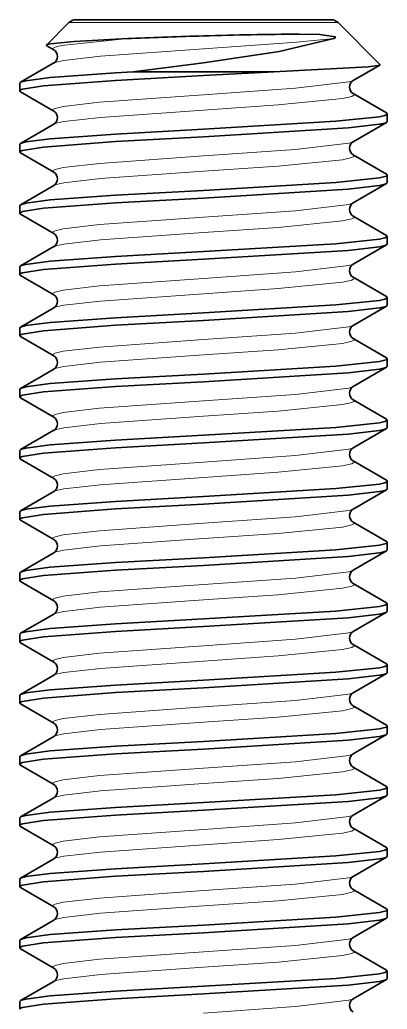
# Model space of a CAD drawing. Extents: x 502 to 772, y 351 to 502.
# Drawn here: x 593 to 596, y 373.61 to 381.69 of the extents above; entities that cross this region are included whole.
import ezdxf

# ---------------------------------------------------------------- set-up
doc = ezdxf.new("R2010")
doc.units = 0

msp = doc.modelspace()

# ---------------------------------------------------------------- linework, layer by layer
at = {"color": 7, "lineweight": 35, "ltscale": 0.006466}
msp.add_line((593.4008, 381.6633), (593.218, 381.4804), dxfattribs=at)
at = {"color": 7, "lineweight": 13, "ltscale": 0.014305}
msp.add_line((593.4008, 381.6633), (593.973, 381.6633), dxfattribs=at)
at = {"color": 7, "lineweight": 35, "ltscale": 0.013568}
msp.add_line((593.4574, 381.6868), (594.0001, 381.6868), dxfattribs=at)
at = {"color": 7, "lineweight": 13, "ltscale": 0.040654}
msp.add_line((593.973, 381.6633), (595.5992, 381.6633), dxfattribs=at)
at = {"color": 7, "lineweight": 35, "ltscale": 0.038562}
msp.add_line((594.0001, 381.6868), (595.5426, 381.6868), dxfattribs=at)
at = {"color": 7, "lineweight": 35, "ltscale": 0.012069}
msp.add_line((595.5992, 381.6633), (595.9406, 381.322), dxfattribs=at)
at = {"color": 7, "lineweight": 35, "ltscale": 0.000714864}
msp.add_line((593.8827, 381.5331), (593.9113, 381.5345), dxfattribs=at)
at = {"color": 7, "lineweight": 35, "ltscale": 0.001687}
msp.add_line((593.2199, 381.475), (593.2783, 381.4411), dxfattribs=at)
at = {"color": 7, "lineweight": 35, "ltscale": 0.007861}
for p, q in [((593.0063, 381.1761), (593.2783, 381.3339)), ((593.0063, 381.099), (593.2783, 380.9411)), ((595.9937, 380.9261), (595.7217, 381.0839)), ((595.9937, 380.849), (595.7217, 380.6911)), ((593.0063, 380.6761), (593.2783, 380.8339)), ((593.0063, 380.599), (593.2783, 380.4411)), ((595.9937, 380.4261), (595.7217, 380.5839)), ((593.0063, 380.1761), (593.2783, 380.3339)), ((595.9937, 380.349), (595.7217, 380.1911)), ((593.0063, 380.099), (593.2783, 379.9411)), ((595.9937, 379.9261), (595.7217, 380.0839)), ((593.0063, 379.6761), (593.2783, 379.8339)), ((595.9937, 379.849), (595.7217, 379.6911)), ((593.0063, 379.599), (593.2783, 379.4411)), ((595.9937, 379.4261), (595.7217, 379.5839)), ((593.0063, 379.1761), (593.2783, 379.3339)), ((595.9937, 379.349), (595.7217, 379.1911)), ((593.0063, 379.099), (593.2783, 378.9411)), ((595.9937, 378.9261), (595.7217, 379.0839)), ((593.0063, 378.6761), (593.2783, 378.8339)), ((595.9937, 378.849), (595.7217, 378.6911)), ((593.0063, 378.599), (593.2783, 378.4411)), ((595.9937, 378.4261), (595.7217, 378.5839)), ((593.0063, 378.1761), (593.2783, 378.3339)), ((595.9937, 378.349), (595.7217, 378.1911)), ((593.0063, 378.099), (593.2783, 377.9411)), ((595.9937, 377.9261), (595.7217, 378.0839)), ((595.9937, 377.849), (595.7217, 377.6911)), ((593.0063, 377.6761), (593.2783, 377.8339)), ((593.0063, 377.599), (593.2783, 377.4411)), ((595.9937, 377.4261), (595.7217, 377.5839)), ((593.0063, 377.1761), (593.2783, 377.3339)), ((595.9937, 377.349), (595.7217, 377.1911)), ((593.0063, 377.099), (593.2783, 376.9411)), ((595.9937, 376.9261), (595.7217, 377.0839)), ((593.0063, 376.6761), (593.2783, 376.8339)), ((595.9937, 376.849), (595.7217, 376.6911)), ((593.0063, 376.599), (593.2783, 376.4411)), ((595.9937, 376.4261), (595.7217, 376.5839)), ((593.0063, 376.1761), (593.2783, 376.3339)), ((595.9937, 376.349), (595.7217, 376.1911)), ((593.0063, 376.099), (593.2783, 375.9411)), ((595.9937, 375.9261), (595.7217, 376.0839)), ((593.0063, 375.6761), (593.2783, 375.8339)), ((595.9937, 375.849), (595.7217, 375.6911)), ((593.0063, 375.599), (593.2783, 375.4411)), ((595.9937, 375.4261), (595.7217, 375.5839)), ((595.9937, 375.349), (595.7217, 375.1911)), ((593.0063, 375.1761), (593.2783, 375.3339)), ((593.0063, 375.099), (593.2783, 374.9411)), ((595.9937, 374.9261), (595.7217, 375.0839)), ((593.0063, 374.6761), (593.2783, 374.8339)), ((595.9937, 374.849), (595.7217, 374.6911)), ((593.0063, 374.599), (593.2783, 374.4411)), ((595.9937, 374.4261), (595.7217, 374.5839)), ((593.0063, 374.1761), (593.2783, 374.3339)), ((595.9937, 374.349), (595.7217, 374.1911)), ((593.0063, 374.099), (593.2783, 373.9411)), ((595.9937, 373.9261), (595.7217, 374.0839)), ((593.0063, 373.6761), (593.2783, 373.8339)), ((595.9937, 373.849), (595.7217, 373.6911))]:
    msp.add_line(p, q, dxfattribs=at)
at = {"color": 7, "lineweight": 35, "ltscale": 0.014469}
msp.add_line((593.926, 381.2625), (594.5, 381.3365), dxfattribs=at)
at = {"color": 7, "lineweight": 35, "ltscale": 0.003633}
msp.add_line((593.7809, 381.254), (593.926, 381.2625), dxfattribs=at)
at = {"color": 7, "lineweight": 35, "ltscale": 0.028702}
msp.add_line((593.926, 381.2625), (595.074, 381.2625), dxfattribs=at)
at = {"color": 7, "lineweight": 35, "ltscale": 0.014372}
msp.add_line((594.5, 381.2313), (595.074, 381.2625), dxfattribs=at)
at = {"color": 7, "lineweight": 35, "ltscale": 0.006276}
msp.add_line((595.9388, 381.3171), (595.7217, 381.1911), dxfattribs=at)
at = {"color": 7, "lineweight": 35, "ltscale": 0.001563}
for p, q in [((593, 381.1688), (593, 381.1063)), ((596, 380.9188), (596, 380.8563)), ((593, 380.6688), (593, 380.6063)), ((596, 380.4188), (596, 380.3563)), ((593, 380.1688), (593, 380.1063)), ((596, 379.9188), (596, 379.8563)), ((593, 379.6688), (593, 379.6063)), ((596, 379.4188), (596, 379.3563)), ((593, 379.1688), (593, 379.1063)), ((596, 378.9188), (596, 378.8563)), ((593, 378.6688), (593, 378.6063)), ((596, 378.4188), (596, 378.3563)), ((593, 378.1688), (593, 378.1063)), ((596, 377.9188), (596, 377.8563)), ((593, 377.6688), (593, 377.6063)), ((596, 377.4188), (596, 377.3563)), ((593, 377.1688), (593, 377.1063)), ((596, 376.9188), (596, 376.8563)), ((593, 376.6688), (593, 376.6063)), ((596, 376.4188), (596, 376.3563)), ((593, 376.1688), (593, 376.1063)), ((596, 375.9188), (596, 375.8563)), ((593, 375.6688), (593, 375.6063)), ((596, 375.4188), (596, 375.3563)), ((593, 375.1688), (593, 375.1063)), ((596, 374.9188), (596, 374.8563)), ((593, 374.6688), (593, 374.6063)), ((596, 374.4188), (596, 374.3563)), ((593, 374.1688), (593, 374.1063)), ((596, 373.9188), (596, 373.8563)), ((593, 373.6688), (593, 373.6063))]:
    msp.add_line(p, q, dxfattribs=at)
at = {"color": 7, "lineweight": 35, "ltscale": 0.018005}
for p, q in [((594.5, 381.2313), (593.7809, 381.1915)), ((594.5, 380.7938), (593.7809, 380.754)), ((594.5, 380.7313), (593.7809, 380.6915)), ((594.5, 380.2938), (593.7809, 380.254)), ((594.5, 380.2313), (593.7809, 380.1915)), ((594.5, 379.7938), (593.7809, 379.754)), ((594.5, 379.7313), (593.7809, 379.6915)), ((594.5, 379.2938), (593.7809, 379.254)), ((594.5, 379.2313), (593.7809, 379.1915)), ((594.5, 378.7938), (593.7809, 378.754)), ((594.5, 378.7313), (593.7809, 378.6915)), ((594.5, 378.2938), (593.7809, 378.254)), ((594.5, 378.2313), (593.7809, 378.1915)), ((594.5, 377.7938), (593.7809, 377.754)), ((594.5, 377.7313), (593.7809, 377.6915)), ((594.5, 377.2938), (593.7809, 377.254)), ((594.5, 377.2313), (593.7809, 377.1915)), ((594.5, 376.7938), (593.7809, 376.754)), ((594.5, 376.7313), (593.7809, 376.6915)), ((594.5, 376.2938), (593.7809, 376.254)), ((594.5, 376.2313), (593.7809, 376.1915)), ((594.5, 375.7938), (593.7809, 375.754)), ((594.5, 375.7313), (593.7809, 375.6915)), ((594.5, 375.2938), (593.7809, 375.254)), ((594.5, 375.2313), (593.7809, 375.1915)), ((594.5, 374.7938), (593.7809, 374.754)), ((594.5, 374.7313), (593.7809, 374.6915)), ((594.5, 374.2938), (593.7809, 374.254)), ((594.5, 374.2313), (593.7809, 374.1915)), ((594.5, 373.7938), (593.7809, 373.754)), ((594.5, 373.7313), (593.7809, 373.6915))]:
    msp.add_line(p, q, dxfattribs=at)
at = {"color": 7, "lineweight": 35}
for points in [[(595.5631, 381.5331), (595.5711, 381.5371), (595.577, 381.5464), (595.4495, 381.5667), (595.2803, 381.5692)], [(593.218, 381.4804), (593.2192, 381.4815), (593.2236, 381.4836), (593.2499, 381.4899), (593.4431, 381.5091), (593.8827, 381.5331)], [(594.5, 381.3365), (595.1166, 381.4268), (595.5631, 381.5331)], [(593.0063, 381.1761), (593.0485, 381.1891), (593.2468, 381.2151), (593.7809, 381.254)], [(595.074, 381.2625), (595.8459, 381.3018), (595.9231, 381.3122), (595.9388, 381.3171)], [(593, 381.1063), (593.0002, 381.1078), (593.0024, 381.1107), (593.0067, 381.1138), (593.0217, 381.1198), (593.1945, 381.1472), (593.7809, 381.1915)], [(594.5, 380.7938), (595.5819, 380.8579), (595.9365, 380.8955), (595.98, 380.9058), (595.9928, 380.911), (595.9978, 380.9144), (595.9992, 380.9162), (596, 380.9188)], [(594.5, 380.7313), (595.6818, 380.8035), (595.938, 380.8333), (595.9814, 380.8437), (595.9937, 380.849)], [(593, 380.6063), (593.0002, 380.6078), (593.0024, 380.6107), (593.0067, 380.6138), (593.0217, 380.6198), (593.1945, 380.6472), (593.7809, 380.6915)], [(593.0063, 380.6761), (593.0485, 380.6891), (593.2468, 380.7151), (593.7809, 380.754)], [(594.5, 380.2938), (595.5819, 380.3579), (595.9365, 380.3955), (595.98, 380.4058), (595.9928, 380.411), (595.9978, 380.4144), (595.9992, 380.4162), (596, 380.4188)], [(594.5, 380.2313), (595.6818, 380.3035), (595.938, 380.3333), (595.9814, 380.3437), (595.9937, 380.349)], [(593, 380.1063), (593.0002, 380.1078), (593.0024, 380.1107), (593.0067, 380.1138), (593.0217, 380.1198), (593.1945, 380.1472), (593.7809, 380.1915)], [(593.0063, 380.1761), (593.0485, 380.1891), (593.2468, 380.2151), (593.7809, 380.254)], [(594.5, 379.7938), (595.5819, 379.8579), (595.9365, 379.8955), (595.98, 379.9058), (595.9928, 379.911), (595.9978, 379.9144), (595.9992, 379.9162), (596, 379.9188)], [(594.5, 379.7313), (595.6818, 379.8035), (595.938, 379.8333), (595.9814, 379.8437), (595.9937, 379.849)], [(593.0063, 379.6761), (593.0485, 379.6891), (593.2468, 379.7151), (593.7809, 379.754)], [(593, 379.6063), (593.0002, 379.6078), (593.0024, 379.6107), (593.0067, 379.6138), (593.0217, 379.6198), (593.1945, 379.6472), (593.7809, 379.6915)], [(594.5, 379.2938), (595.5819, 379.3579), (595.9365, 379.3955), (595.98, 379.4058), (595.9928, 379.411), (595.9978, 379.4144), (595.9992, 379.4162), (596, 379.4188)], [(594.5, 379.2313), (595.6818, 379.3035), (595.938, 379.3333), (595.9814, 379.3437), (595.9937, 379.349)], [(593.0063, 379.1761), (593.0485, 379.1891), (593.2468, 379.2151), (593.7809, 379.254)], [(593, 379.1063), (593.0002, 379.1078), (593.0024, 379.1107), (593.0067, 379.1138), (593.0217, 379.1198), (593.1945, 379.1472), (593.7809, 379.1915)], [(594.5, 378.7938), (595.5819, 378.8579), (595.9365, 378.8955), (595.98, 378.9058), (595.9928, 378.911), (595.9978, 378.9144), (595.9992, 378.9162), (596, 378.9188)], [(594.5, 378.7313), (595.6818, 378.8035), (595.938, 378.8333), (595.9814, 378.8437), (595.9937, 378.849)], [(593.0063, 378.6761), (593.0485, 378.6891), (593.2468, 378.7151), (593.7809, 378.754)], [(593, 378.6063), (593.0002, 378.6078), (593.0024, 378.6107), (593.0067, 378.6138), (593.0217, 378.6198), (593.1945, 378.6472), (593.7809, 378.6915)], [(594.5, 378.2938), (595.5819, 378.3579), (595.9365, 378.3955), (595.98, 378.4058), (595.9928, 378.411), (595.9978, 378.4144), (595.9992, 378.4162), (596, 378.4188)], [(594.5, 378.2313), (595.6818, 378.3035), (595.938, 378.3333), (595.9814, 378.3437), (595.9937, 378.349)], [(593.0063, 378.1761), (593.0485, 378.1891), (593.2468, 378.2151), (593.7809, 378.254)], [(593, 378.1063), (593.0002, 378.1078), (593.0024, 378.1107), (593.0067, 378.1138), (593.0217, 378.1198), (593.1945, 378.1472), (593.7809, 378.1915)], [(594.5, 377.7938), (595.5819, 377.8579), (595.9365, 377.8955), (595.98, 377.9058), (595.9928, 377.911), (595.9978, 377.9144), (595.9992, 377.9162), (596, 377.9188)], [(594.5, 377.7313), (595.6818, 377.8035), (595.938, 377.8333), (595.9814, 377.8437), (595.9937, 377.849)], [(593, 377.6063), (593.0002, 377.6078), (593.0024, 377.6107), (593.0067, 377.6138), (593.0217, 377.6198), (593.1945, 377.6472), (593.7809, 377.6915)], [(593.0063, 377.6761), (593.0485, 377.6891), (593.2468, 377.7151), (593.7809, 377.754)], [(594.5, 377.2938), (595.5819, 377.3579), (595.9365, 377.3955), (595.98, 377.4058), (595.9928, 377.411), (595.9978, 377.4144), (595.9992, 377.4162), (596, 377.4188)], [(594.5, 377.2313), (595.6818, 377.3035), (595.938, 377.3333), (595.9814, 377.3437), (595.9937, 377.349)], [(593.0063, 377.1761), (593.0485, 377.1891), (593.2468, 377.2151), (593.7809, 377.254)], [(593, 377.1063), (593.0002, 377.1078), (593.0024, 377.1107), (593.0067, 377.1138), (593.0217, 377.1198), (593.1945, 377.1472), (593.7809, 377.1915)], [(594.5, 376.7938), (595.5819, 376.8579), (595.9365, 376.8955), (595.98, 376.9058), (595.9928, 376.911), (595.9978, 376.9144), (595.9992, 376.9162), (596, 376.9188)], [(594.5, 376.7313), (595.6818, 376.8035), (595.938, 376.8333), (595.9814, 376.8437), (595.9937, 376.849)], [(593.0063, 376.6761), (593.0485, 376.6891), (593.2468, 376.7151), (593.7809, 376.754)], [(593, 376.6063), (593.0002, 376.6078), (593.0024, 376.6107), (593.0067, 376.6138), (593.0217, 376.6198), (593.1945, 376.6472), (593.7809, 376.6915)], [(594.5, 376.2938), (595.5819, 376.3579), (595.9365, 376.3955), (595.98, 376.4058), (595.9928, 376.411), (595.9978, 376.4144), (595.9992, 376.4162), (596, 376.4188)], [(594.5, 376.2313), (595.6818, 376.3035), (595.938, 376.3333), (595.9814, 376.3437), (595.9937, 376.349)], [(593.0063, 376.1761), (593.0485, 376.1891), (593.2468, 376.2151), (593.7809, 376.254)], [(593, 376.1063), (593.0002, 376.1078), (593.0024, 376.1107), (593.0067, 376.1138), (593.0217, 376.1198), (593.1945, 376.1472), (593.7809, 376.1915)], [(594.5, 375.7938), (595.5819, 375.8579), (595.9365, 375.8955), (595.98, 375.9058), (595.9928, 375.911), (595.9978, 375.9144), (595.9992, 375.9162), (596, 375.9188)], [(594.5, 375.7313), (595.6818, 375.8035), (595.938, 375.8333), (595.9814, 375.8437), (595.9937, 375.849)], [(593.0063, 375.6761), (593.0485, 375.6891), (593.2468, 375.7151), (593.7809, 375.754)], [(593, 375.6063), (593.0002, 375.6078), (593.0024, 375.6107), (593.0067, 375.6138), (593.0217, 375.6198), (593.1945, 375.6472), (593.7809, 375.6915)], [(594.5, 375.2938), (595.5819, 375.3579), (595.9365, 375.3955), (595.98, 375.4058), (595.9928, 375.411), (595.9978, 375.4144), (595.9992, 375.4162), (596, 375.4188)], [(594.5, 375.2313), (595.6818, 375.3035), (595.938, 375.3333), (595.9814, 375.3437), (595.9937, 375.349)], [(593, 375.1063), (593.0002, 375.1078), (593.0024, 375.1107), (593.0067, 375.1138), (593.0217, 375.1198), (593.1945, 375.1472), (593.7809, 375.1915)], [(593.0063, 375.1761), (593.0485, 375.1891), (593.2468, 375.2151), (593.7809, 375.254)], [(594.5, 374.7938), (595.5819, 374.8579), (595.9365, 374.8955), (595.98, 374.9058), (595.9928, 374.911), (595.9978, 374.9144), (595.9992, 374.9162), (596, 374.9188)], [(594.5, 374.7313), (595.6818, 374.8035), (595.938, 374.8333), (595.9814, 374.8437), (595.9937, 374.849)], [(593.0063, 374.6761), (593.0485, 374.6891), (593.2468, 374.7151), (593.7809, 374.754)], [(593, 374.6063), (593.0002, 374.6078), (593.0024, 374.6107), (593.0067, 374.6138), (593.0217, 374.6198), (593.1945, 374.6472), (593.7809, 374.6915)], [(594.5, 374.2938), (595.5819, 374.3579), (595.9365, 374.3955), (595.98, 374.4058), (595.9928, 374.411), (595.9978, 374.4144), (595.9992, 374.4162), (596, 374.4188)], [(594.5, 374.2313), (595.6818, 374.3035), (595.938, 374.3333), (595.9814, 374.3437), (595.9937, 374.349)], [(593.0063, 374.1761), (593.0485, 374.1891), (593.2468, 374.2151), (593.7809, 374.254)], [(593, 374.1063), (593.0002, 374.1078), (593.0024, 374.1107), (593.0067, 374.1138), (593.0217, 374.1198), (593.1945, 374.1472), (593.7809, 374.1915)], [(594.5, 373.7938), (595.5819, 373.8579), (595.9365, 373.8955), (595.98, 373.9058), (595.9928, 373.911), (595.9978, 373.9144), (595.9992, 373.9162), (596, 373.9188)], [(594.5, 373.7313), (595.6818, 373.8035), (595.938, 373.8333), (595.9814, 373.8437), (595.9937, 373.849)], [(593.0063, 373.6761), (593.0485, 373.6891), (593.2468, 373.7151), (593.7809, 373.754)], [(593, 373.6063), (593.0002, 373.6078), (593.0024, 373.6107), (593.0067, 373.6138), (593.0217, 373.6198), (593.1945, 373.6472), (593.7809, 373.6915)]]:
    msp.add_lwpolyline(points, dxfattribs=at)
at = {"color": 7, "lineweight": 13}
for points in [[(593.8827, 381.5331), (593.3406, 381.477), (593.289, 381.4638), (593.2755, 381.4571), (593.2712, 381.4525), (593.2706, 381.4503), (593.2716, 381.4469), (593.2731, 381.445), (593.2783, 381.4411)], [(595.5631, 381.5331), (595.2626, 381.5033), (594.5, 381.45)], [(594.5, 381.45), (593.6584, 381.39), (593.3604, 381.3556), (593.2961, 381.3412), (593.2783, 381.3339)], [(595.7217, 381.1911), (595.6878, 381.1793), (595.2515, 381.1273), (594.5, 381.075)], [(595.7217, 381.0839), (595.7271, 381.0799), (595.7286, 381.0779), (595.7294, 381.0748), (595.7291, 381.0733), (595.7272, 381.0703), (595.7235, 381.0673), (595.7111, 381.0612), (595.6353, 381.0437), (595.1084, 380.9912), (594.5, 380.95)], [(594.5, 381.075), (593.6512, 381.0143), (593.3542, 380.9795), (593.2886, 380.9636), (593.2736, 380.9555), (593.2708, 380.9514), (593.2714, 380.9473), (593.2751, 380.9432), (593.2783, 380.9411)], [(594.5, 380.95), (593.6584, 380.89), (593.3604, 380.8556), (593.2961, 380.8412), (593.2783, 380.8339)], [(595.7217, 380.6911), (595.6878, 380.6793), (595.2515, 380.6273), (594.5, 380.575)], [(594.5, 380.575), (593.6512, 380.5143), (593.3542, 380.4795), (593.2886, 380.4636), (593.2736, 380.4555), (593.2708, 380.4514), (593.2714, 380.4473), (593.2751, 380.4432), (593.2783, 380.4411)], [(595.7217, 380.5839), (595.7271, 380.5799), (595.7286, 380.5779), (595.7294, 380.5748), (595.7291, 380.5733), (595.7272, 380.5703), (595.7235, 380.5673), (595.7111, 380.5612), (595.6353, 380.5437), (595.1084, 380.4912), (594.5, 380.45)], [(594.5, 380.45), (593.6584, 380.39), (593.3604, 380.3556), (593.2961, 380.3412), (593.2783, 380.3339)], [(595.7217, 380.1911), (595.6878, 380.1793), (595.2515, 380.1273), (594.5, 380.075)], [(594.5, 380.075), (593.6512, 380.0143), (593.3542, 379.9795), (593.2886, 379.9636), (593.2736, 379.9555), (593.2708, 379.9514), (593.2714, 379.9473), (593.2751, 379.9432), (593.2783, 379.9411)], [(595.7217, 380.0839), (595.7271, 380.0799), (595.7286, 380.0779), (595.7294, 380.0748), (595.7291, 380.0733), (595.7272, 380.0703), (595.7235, 380.0673), (595.7111, 380.0612), (595.6353, 380.0437), (595.1084, 379.9912), (594.5, 379.95)], [(594.5, 379.95), (593.6584, 379.89), (593.3604, 379.8556), (593.2961, 379.8412), (593.2783, 379.8339)], [(595.7217, 379.6911), (595.6878, 379.6793), (595.2515, 379.6273), (594.5, 379.575)], [(594.5, 379.575), (593.6512, 379.5143), (593.3542, 379.4795), (593.2886, 379.4636), (593.2736, 379.4555), (593.2708, 379.4514), (593.2714, 379.4473), (593.2751, 379.4432), (593.2783, 379.4411)], [(595.7217, 379.5839), (595.7271, 379.5799), (595.7286, 379.5779), (595.7294, 379.5748), (595.7291, 379.5733), (595.7272, 379.5703), (595.7235, 379.5673), (595.7111, 379.5612), (595.6353, 379.5437), (595.1084, 379.4912), (594.5, 379.45)], [(594.5, 379.45), (593.6584, 379.39), (593.3604, 379.3556), (593.2961, 379.3412), (593.2783, 379.3339)], [(595.7217, 379.1911), (595.6878, 379.1793), (595.2515, 379.1273), (594.5, 379.075)], [(594.5, 379.075), (593.6512, 379.0143), (593.3542, 378.9795), (593.2886, 378.9636), (593.2736, 378.9555), (593.2708, 378.9514), (593.2714, 378.9473), (593.2751, 378.9432), (593.2783, 378.9411)], [(595.7217, 379.0839), (595.7271, 379.0799), (595.7286, 379.0779), (595.7294, 379.0748), (595.7291, 379.0733), (595.7272, 379.0703), (595.7235, 379.0673), (595.7111, 379.0612), (595.6353, 379.0437), (595.1084, 378.9912), (594.5, 378.95)], [(594.5, 378.95), (593.6584, 378.89), (593.3604, 378.8556), (593.2961, 378.8412), (593.2783, 378.8339)], [(595.7217, 378.6911), (595.6878, 378.6793), (595.2515, 378.6273), (594.5, 378.575)], [(594.5, 378.575), (593.6512, 378.5143), (593.3542, 378.4795), (593.2886, 378.4636), (593.2736, 378.4555), (593.2708, 378.4514), (593.2714, 378.4473), (593.2751, 378.4432), (593.2783, 378.4411)], [(595.7217, 378.5839), (595.7271, 378.5799), (595.7286, 378.5779), (595.7294, 378.5748), (595.7291, 378.5733), (595.7272, 378.5703), (595.7235, 378.5673), (595.7111, 378.5612), (595.6353, 378.5437), (595.1084, 378.4912), (594.5, 378.45)], [(594.5, 378.45), (593.6584, 378.39), (593.3604, 378.3556), (593.2961, 378.3412), (593.2783, 378.3339)], [(595.7217, 378.1911), (595.6878, 378.1793), (595.2515, 378.1273), (594.5, 378.075)], [(594.5, 378.075), (593.6512, 378.0143), (593.3542, 377.9795), (593.2886, 377.9636), (593.2736, 377.9555), (593.2708, 377.9514), (593.2714, 377.9473), (593.2751, 377.9432), (593.2783, 377.9411)], [(595.7217, 378.0839), (595.7271, 378.0799), (595.7286, 378.0779), (595.7294, 378.0748), (595.7291, 378.0733), (595.7272, 378.0703), (595.7235, 378.0673), (595.7111, 378.0612), (595.6353, 378.0437), (595.1084, 377.9912), (594.5, 377.95)], [(594.5, 377.95), (593.6584, 377.89), (593.3604, 377.8556), (593.2961, 377.8412), (593.2783, 377.8339)], [(595.7217, 377.6911), (595.6878, 377.6793), (595.2515, 377.6273), (594.5, 377.575)], [(594.5, 377.575), (593.6512, 377.5143), (593.3542, 377.4795), (593.2886, 377.4636), (593.2736, 377.4555), (593.2708, 377.4514), (593.2714, 377.4473), (593.2751, 377.4432), (593.2783, 377.4411)], [(595.7217, 377.5839), (595.7271, 377.5799), (595.7286, 377.5779), (595.7294, 377.5748), (595.7291, 377.5733), (595.7272, 377.5703), (595.7235, 377.5673), (595.7111, 377.5612), (595.6353, 377.5437), (595.1084, 377.4912), (594.5, 377.45)], [(594.5, 377.45), (593.6584, 377.39), (593.3604, 377.3556), (593.2961, 377.3412), (593.2783, 377.3339)], [(595.7217, 377.1911), (595.6878, 377.1793), (595.2515, 377.1273), (594.5, 377.075)], [(594.5, 377.075), (593.6512, 377.0143), (593.3542, 376.9795), (593.2886, 376.9636), (593.2736, 376.9555), (593.2708, 376.9514), (593.2714, 376.9473), (593.2751, 376.9432), (593.2783, 376.9411)], [(595.7217, 377.0839), (595.7271, 377.0799), (595.7286, 377.0779), (595.7294, 377.0748), (595.7291, 377.0733), (595.7272, 377.0703), (595.7235, 377.0673), (595.7111, 377.0612), (595.6353, 377.0437), (595.1084, 376.9912), (594.5, 376.95)], [(594.5, 376.95), (593.6584, 376.89), (593.3604, 376.8556), (593.2961, 376.8412), (593.2783, 376.8339)], [(595.7217, 376.6911), (595.6878, 376.6793), (595.2515, 376.6273), (594.5, 376.575)], [(594.5, 376.575), (593.6512, 376.5143), (593.3542, 376.4795), (593.2886, 376.4636), (593.2736, 376.4555), (593.2708, 376.4514), (593.2714, 376.4473), (593.2751, 376.4432), (593.2783, 376.4411)], [(595.7217, 376.5839), (595.7271, 376.5799), (595.7286, 376.5779), (595.7294, 376.5748), (595.7291, 376.5733), (595.7272, 376.5703), (595.7235, 376.5673), (595.7111, 376.5612), (595.6353, 376.5437), (595.1084, 376.4912), (594.5, 376.45)], [(594.5, 376.45), (593.6584, 376.39), (593.3604, 376.3556), (593.2961, 376.3412), (593.2783, 376.3339)], [(595.7217, 376.1911), (595.6878, 376.1793), (595.2515, 376.1273), (594.5, 376.075)], [(594.5, 376.075), (593.6512, 376.0143), (593.3542, 375.9795), (593.2886, 375.9636), (593.2736, 375.9555), (593.2708, 375.9514), (593.2714, 375.9473), (593.2751, 375.9432), (593.2783, 375.9411)], [(595.7217, 376.0839), (595.7271, 376.0799), (595.7286, 376.0779), (595.7294, 376.0748), (595.7291, 376.0733), (595.7272, 376.0703), (595.7235, 376.0673), (595.7111, 376.0612), (595.6353, 376.0437), (595.1084, 375.9912), (594.5, 375.95)], [(594.5, 375.95), (593.6584, 375.89), (593.3604, 375.8556), (593.2961, 375.8412), (593.2783, 375.8339)], [(595.7217, 375.6911), (595.6878, 375.6793), (595.2515, 375.6273), (594.5, 375.575)], [(595.7217, 375.5839), (595.7271, 375.5799), (595.7286, 375.5779), (595.7294, 375.5748), (595.7291, 375.5733), (595.7272, 375.5703), (595.7235, 375.5673), (595.7111, 375.5612), (595.6353, 375.5437), (595.1084, 375.4912), (594.5, 375.45)], [(594.5, 375.575), (593.6512, 375.5143), (593.3542, 375.4795), (593.2886, 375.4636), (593.2736, 375.4555), (593.2708, 375.4514), (593.2714, 375.4473), (593.2751, 375.4432), (593.2783, 375.4411)], [(594.5, 375.45), (593.6584, 375.39), (593.3604, 375.3556), (593.2961, 375.3412), (593.2783, 375.3339)], [(595.7217, 375.1911), (595.6878, 375.1793), (595.2515, 375.1273), (594.5, 375.075)], [(594.5, 375.075), (593.6512, 375.0143), (593.3542, 374.9795), (593.2886, 374.9636), (593.2736, 374.9555), (593.2708, 374.9514), (593.2714, 374.9473), (593.2751, 374.9432), (593.2783, 374.9411)], [(595.7217, 375.0839), (595.7271, 375.0799), (595.7286, 375.0779), (595.7294, 375.0748), (595.7291, 375.0733), (595.7272, 375.0703), (595.7235, 375.0673), (595.7111, 375.0612), (595.6353, 375.0437), (595.1084, 374.9912), (594.5, 374.95)], [(594.5, 374.95), (593.6584, 374.89), (593.3604, 374.8556), (593.2961, 374.8412), (593.2783, 374.8339)], [(595.7217, 374.6911), (595.6878, 374.6793), (595.2515, 374.6273), (594.5, 374.575)], [(594.5, 374.575), (593.6512, 374.5143), (593.3542, 374.4795), (593.2886, 374.4636), (593.2736, 374.4555), (593.2708, 374.4514), (593.2714, 374.4473), (593.2751, 374.4432), (593.2783, 374.4411)], [(595.7217, 374.5839), (595.7271, 374.5799), (595.7286, 374.5779), (595.7294, 374.5748), (595.7291, 374.5733), (595.7272, 374.5703), (595.7235, 374.5673), (595.7111, 374.5612), (595.6353, 374.5437), (595.1084, 374.4912), (594.5, 374.45)], [(594.5, 374.45), (593.6584, 374.39), (593.3604, 374.3556), (593.2961, 374.3412), (593.2783, 374.3339)], [(595.7217, 374.1911), (595.6878, 374.1793), (595.2515, 374.1273), (594.5, 374.075)], [(594.5, 374.075), (593.6512, 374.0143), (593.3542, 373.9795), (593.2886, 373.9636), (593.2736, 373.9555), (593.2708, 373.9514), (593.2714, 373.9473), (593.2751, 373.9432), (593.2783, 373.9411)], [(595.7217, 374.0839), (595.7271, 374.0799), (595.7286, 374.0779), (595.7294, 374.0748), (595.7291, 374.0733), (595.7272, 374.0703), (595.7235, 374.0673), (595.7111, 374.0612), (595.6353, 374.0437), (595.1084, 373.9912), (594.5, 373.95)], [(594.5, 373.95), (593.6584, 373.89), (593.3604, 373.8556), (593.2961, 373.8412), (593.2783, 373.8339)], [(595.7217, 373.6911), (595.6878, 373.6793), (595.2515, 373.6273), (594.5, 373.575)]]:
    msp.add_lwpolyline(points, dxfattribs=at)
at = {"color": 7, "lineweight": 35}
for centre, radius, start, end in [((593.4574, 381.6068), 0.08, 90.0045, 134.99551), ((595.5426, 381.6068), 0.08, 45.0045, 89.9955), ((595.4879, 349.1739), 32.3962, 90.36697, 91.74733), ((595.4562, 345.946), 35.622, 91.53823, 92.48582), ((593.2203, 381.4784), 0.00321, 138.91191, 263.18899), ((593.2435, 381.3885), 0.0632, 359.08261, 56.48198), ((593.2435, 381.3865), 0.0632, 303.52554, 0.91807), ((595.9385, 381.3201), 0.00286, 276.91186, 41.17933), ((593.0098, 381.1664), 0.0102, 109.84029, 166.30427), ((595.7565, 381.1385), 0.0632, 123.52576, 180.91666), ((593.0098, 381.1086), 0.0102, 193.7009, 250.16105), ((595.7565, 381.1365), 0.0632, 179.08195, 236.47446), ((593.2435, 380.8885), 0.0632, 359.08334, 56.47424), ((595.9902, 380.9164), 0.0102, 13.69573, 70.15972), ((593.2435, 380.8865), 0.0632, 303.52554, 0.91806), ((595.9902, 380.8586), 0.0102, 289.83895, 346.29909), ((593.0098, 380.6664), 0.0102, 109.84029, 166.30427), ((595.7565, 380.6385), 0.0632, 123.52576, 180.91667), ((593.0098, 380.6086), 0.0102, 193.7009, 250.16105), ((595.7565, 380.6365), 0.0632, 179.08195, 236.47446), ((593.2435, 380.3885), 0.0632, 359.08334, 56.47424), ((593.2435, 380.3865), 0.0632, 303.52554, 0.91806), ((595.9902, 380.4164), 0.0102, 13.69573, 70.15972), ((595.9902, 380.3586), 0.0102, 289.83895, 346.2991), ((595.7565, 380.1385), 0.0632, 123.52576, 180.91666), ((593.0098, 380.1664), 0.0102, 109.84029, 166.30427), ((595.7565, 380.1365), 0.0632, 179.08195, 236.47446), ((593.0098, 380.1086), 0.0102, 193.7009, 250.16105), ((593.2435, 379.8885), 0.0632, 359.08334, 56.47424), ((593.2435, 379.8865), 0.0632, 303.52554, 0.91806), ((595.9902, 379.9164), 0.0102, 13.69573, 70.15972), ((595.9902, 379.8586), 0.0102, 289.83895, 346.2991), ((593.0098, 379.6664), 0.0102, 109.84029, 166.30427), ((595.7565, 379.6385), 0.0632, 123.52576, 180.91666), ((595.7565, 379.6365), 0.0632, 179.08195, 236.47446), ((593.0098, 379.6086), 0.0102, 193.7009, 250.16105), ((593.2435, 379.3885), 0.0632, 359.08335, 56.47424), ((593.2435, 379.3865), 0.0632, 303.52554, 0.91807), ((595.9902, 379.4164), 0.0102, 13.69573, 70.15972), ((595.9902, 379.3586), 0.0102, 289.83895, 346.29909), ((593.0098, 379.1664), 0.0102, 109.84029, 166.30427), ((595.7565, 379.1385), 0.0632, 123.52576, 180.91667), ((593.0098, 379.1086), 0.0102, 193.7009, 250.16105), ((595.7565, 379.1365), 0.0632, 179.08195, 236.47446), ((593.2435, 378.8885), 0.0632, 359.08334, 56.47424), ((595.9902, 378.9164), 0.0102, 13.69573, 70.15972), ((593.2435, 378.8865), 0.0632, 303.52554, 0.91806), ((595.9902, 378.8586), 0.0102, 289.83895, 346.2991), ((593.0098, 378.6664), 0.0102, 109.84029, 166.30426), ((595.7565, 378.6385), 0.0632, 123.52576, 180.91665), ((593.0098, 378.6086), 0.0102, 193.7009, 250.16105), ((595.7565, 378.6365), 0.0632, 179.08193, 236.47446), ((593.2435, 378.3885), 0.0632, 359.08334, 56.47424), ((595.9902, 378.4164), 0.0102, 13.69573, 70.15972), ((593.2435, 378.3865), 0.0632, 303.52554, 0.91806), ((595.9902, 378.3586), 0.0102, 289.83895, 346.2991), ((593.0098, 378.1664), 0.0102, 109.84029, 166.30426), ((595.7565, 378.1385), 0.0632, 123.52576, 180.91666), ((593.0098, 378.1086), 0.0102, 193.7009, 250.16105), ((595.7565, 378.1365), 0.0632, 179.08193, 236.47446), ((593.2435, 377.8885), 0.0632, 359.08335, 56.47424), ((595.9902, 377.9164), 0.0102, 13.69573, 70.15972), ((593.2435, 377.8865), 0.0632, 303.52555, 0.91807), ((595.9902, 377.8586), 0.0102, 289.83895, 346.2991), ((595.7565, 377.6385), 0.0632, 123.52576, 180.91665), ((593.0098, 377.6664), 0.0102, 109.84028, 166.30426), ((593.0098, 377.6086), 0.0102, 193.7009, 250.16105), ((595.7565, 377.6365), 0.0632, 179.08193, 236.47446), ((593.2435, 377.3885), 0.0632, 359.08333, 56.47424), ((593.2435, 377.3865), 0.0632, 303.52554, 0.91805), ((595.9902, 377.4164), 0.0102, 13.69573, 70.15972), ((595.9902, 377.3586), 0.0102, 289.83895, 346.29909), ((593.0098, 377.1664), 0.0102, 109.84029, 166.30426), ((595.7565, 377.1385), 0.0632, 123.52576, 180.91666), ((595.7565, 377.1365), 0.0632, 179.08193, 236.47446), ((593.0098, 377.1086), 0.0102, 193.7009, 250.16105), ((593.2435, 376.8885), 0.0632, 359.08334, 56.47424), ((593.2435, 376.8865), 0.0632, 303.52554, 0.91806), ((595.9902, 376.9164), 0.0102, 13.69573, 70.15972), ((595.9902, 376.8586), 0.0102, 289.83895, 346.29909), ((593.0098, 376.6664), 0.0102, 109.84028, 166.30426), ((595.7565, 376.6385), 0.0632, 123.52576, 180.91666), ((595.7565, 376.6365), 0.0632, 179.08193, 236.47446), ((593.0098, 376.6086), 0.0102, 193.7009, 250.16105), ((593.2435, 376.3885), 0.0632, 359.08334, 56.47424), ((595.9902, 376.4164), 0.0102, 13.69573, 70.15972), ((593.2435, 376.3865), 0.0632, 303.52554, 0.91806), ((595.9902, 376.3586), 0.0102, 289.83895, 346.2991), ((593.0098, 376.1664), 0.0102, 109.84029, 166.30426), ((595.7565, 376.1385), 0.0632, 123.52576, 180.91665), ((593.0098, 376.1086), 0.0102, 193.7009, 250.16105), ((595.7565, 376.1365), 0.0632, 179.08192, 236.47446), ((593.2435, 375.8885), 0.0632, 359.08335, 56.47424), ((595.9902, 375.9164), 0.0102, 13.69573, 70.15972), ((593.2435, 375.8865), 0.0632, 303.52555, 0.91807), ((595.9902, 375.8586), 0.0102, 289.83895, 346.2991), ((593.0098, 375.6664), 0.0102, 109.84029, 166.30426), ((595.7565, 375.6385), 0.0632, 123.52576, 180.91666), ((593.0098, 375.6086), 0.0102, 193.7009, 250.16105), ((595.7565, 375.6365), 0.0632, 179.08195, 236.47446), ((593.2435, 375.3885), 0.0632, 359.08331, 56.47423), ((595.9902, 375.4164), 0.0102, 13.69573, 70.15971), ((593.2435, 375.3865), 0.0632, 303.52554, 0.91803), ((595.9902, 375.3586), 0.0102, 289.83895, 346.2991), ((595.7565, 375.1385), 0.0632, 123.52576, 180.91663), ((593.0098, 375.1664), 0.0102, 109.84029, 166.30427), ((593.0098, 375.1086), 0.0102, 193.7009, 250.16105), ((595.7565, 375.1365), 0.0632, 179.0819, 236.47446), ((593.2435, 374.8885), 0.0632, 359.08331, 56.47423), ((593.2435, 374.8865), 0.0632, 303.52554, 0.91802), ((595.9902, 374.9164), 0.0102, 13.69573, 70.15972), ((595.9902, 374.8586), 0.0102, 289.83895, 346.2991), ((593.0098, 374.6664), 0.0102, 109.84029, 166.30427), ((595.7565, 374.6385), 0.0632, 123.52576, 180.91667), ((595.7565, 374.6365), 0.0632, 179.08196, 236.47446), ((593.0098, 374.6086), 0.0102, 193.7009, 250.16105), ((593.2435, 374.3885), 0.0632, 359.08334, 56.47424), ((593.2435, 374.3865), 0.0632, 303.52554, 0.91806), ((595.9902, 374.4164), 0.0102, 13.69573, 70.1597), ((595.9902, 374.3586), 0.0102, 289.83895, 346.2991), ((593.0098, 374.1664), 0.0102, 109.84029, 166.30427), ((595.7565, 374.1385), 0.0632, 123.52576, 180.91669), ((595.7565, 374.1365), 0.0632, 179.08197, 236.47446), ((593.0098, 374.1086), 0.0102, 193.7009, 250.16105), ((593.2435, 373.8885), 0.0632, 359.08334, 56.47424), ((593.2435, 373.8865), 0.0632, 303.52554, 0.91806), ((595.9902, 373.9164), 0.0102, 13.69572, 70.1597), ((595.9902, 373.8586), 0.0102, 289.83895, 346.2991), ((593.0098, 373.6664), 0.0102, 109.84029, 166.30427), ((595.7565, 373.6385), 0.0632, 123.52576, 180.91666), ((595.7565, 373.6365), 0.0632, 179.08193, 236.47446)]:
    msp.add_arc(centre, radius, start, end, dxfattribs=at)

doc.saveas('drawing.dxf')
